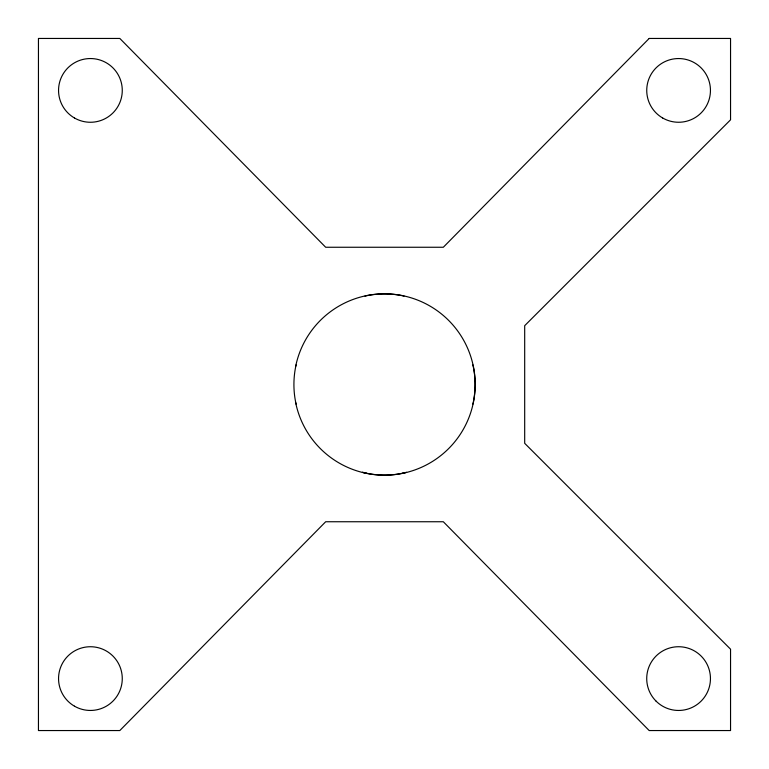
<?xml version="1.0" encoding="UTF-8"?>
<svg xmlns="http://www.w3.org/2000/svg" width="769" height="769" viewBox="0 0 769 769"><rect width="100%" height="100%" fill="white"/><g stroke="black" fill="none" stroke-linecap="round" stroke-linejoin="round"><path stroke-width="1.15" d="M296.075 364.891C293.21 377.742 293.181 391.267 296.084 404.11M472.925 404.11C475.79 391.258 475.819 377.733 472.916 364.891M366.794 473.416L362.449 472.262C376.791 476.021 392.209 476.069 406.551 472.272M364.977 296.055C377.771 293.191 391.229 293.22 404.023 296.046M402.11 473.454L405.58 472.531M295.584 366.717A90.675 90.675 0 0 1 434.956 309.157A90.675 90.675 0 0 1 434.802 459.949A90.675 90.675 0 0 1 295.546 402.1M649.18 38.45L443.319 247.253L325.681 247.253L119.82 38.45L38.45 38.45L38.45 730.55L119.82 730.55L325.681 521.747L443.319 521.747L649.18 730.55L730.55 730.55L730.55 649.18L524.689 443.319L524.689 325.681L730.55 119.82L730.55 38.45L649.18 38.45M74.478 117.993A31.856 31.856 0 0 0 122.271 90.406A31.856 31.856 0 0 0 74.478 62.818A31.856 31.856 0 0 0 74.478 117.993M662.667 117.993A31.856 31.856 0 0 0 710.45 90.406A31.856 31.856 0 0 0 662.667 62.818A31.856 31.856 0 0 0 662.667 117.993M74.478 706.182A31.856 31.856 0 0 0 122.271 678.594A31.856 31.856 0 0 0 74.478 651.007A31.856 31.856 0 0 0 74.478 706.182M656.063 701.126A31.856 31.856 0 0 0 709.364 686.842A31.856 31.856 0 0 0 670.347 647.815A31.856 31.856 0 0 0 656.063 701.126"/></g></svg>
